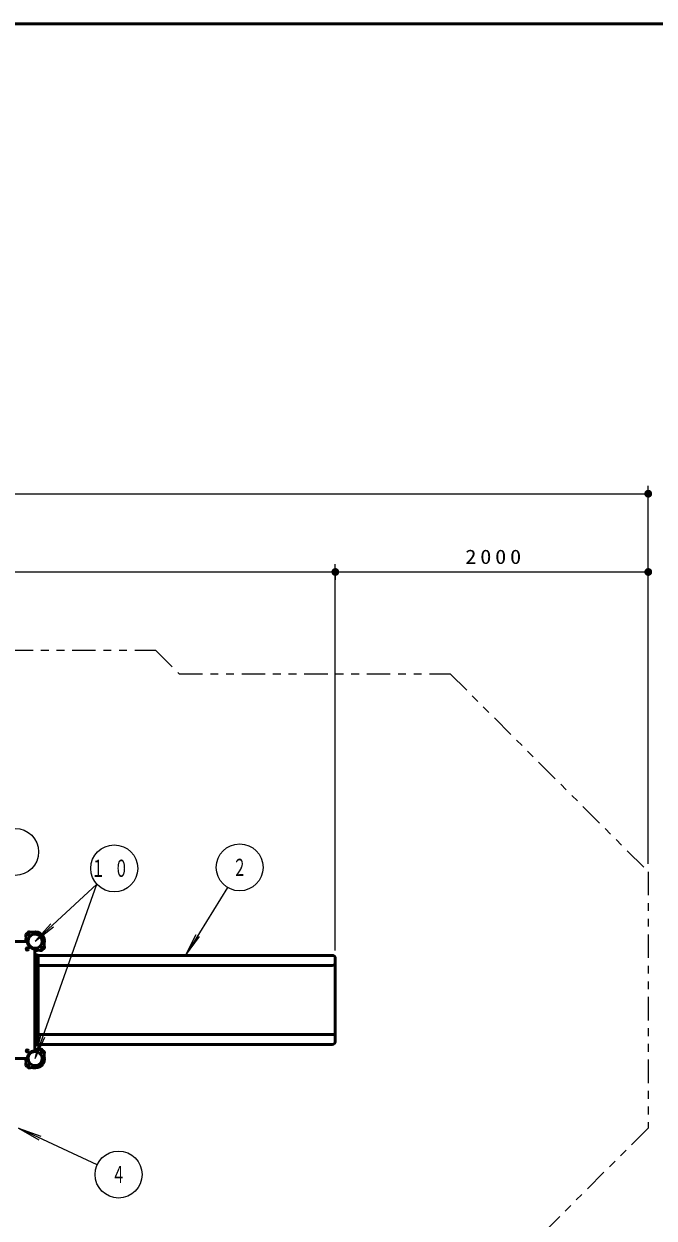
# Model space of a CAD drawing. Units: millimetres on the paper, scale 1:50. Extents: x -365 to 0, y -594 to 257.
# Drawn here: x -215.5 to -134.9, y 104.4 to 257 of the extents above; entities that cross this region are included whole.
import ezdxf
from ezdxf.enums import TextEntityAlignment as Align

# ---------------------------------------------------------------- set-up
doc = ezdxf.new("R2010")
doc.units = ezdxf.units.MM
doc.linetypes.add('USER3', pattern=[8, 3, -1, 1, -1, 1, -1])
doc.layers.add('LY_1', color=140, linetype='Continuous', lineweight=50)
doc.styles.add('ＭＳ ゴシック', font='')
doc.styles.get('ＭＳ ゴシック').set_extended_font_data('MS Gothic')

# ---------------------------------------------------------------- blocks, each defined once
blk = doc.blocks.new('filled_dot')
at = {"color": 0, "linetype": 'Continuous', "lineweight": -2, "const_width": 1.25}
blk.add_lwpolyline([(-0.625, 0, 1), (0.625, 0, 1)], format="xyb", close=True, dxfattribs=at)

msp = doc.modelspace()

# ---------------------------------------------------------------- linework, layer by layer
at = {"layer": 'LY_1', "color": 7}
msp.add_line((0, 257), (-365, 257), dxfattribs=at)
at = {"layer": 'LY_1', "color": 7, "lineweight": 13}
for p, q in [((-357.405, 196.947), (-135.645, 196.947)), ((-135.645, 149.624), (-135.645, 197.947)), ((-175.645, 138.547), (-175.645, 187.947)), ((-135.645, 149.624), (-135.645, 187.947)), ((-317.405, 186.947), (-175.645, 186.947)), ((-175.645, 186.947), (-135.645, 186.947)), ((-175.645, 186.947), (-175.645, 185.947)), ((-206.112, 147.028), (-214.025, 139.747)), ((-214.025, 124.747), (-206.112, 147.028)), ((-189.445, 146.637), (-194.795, 137.947)), ((-214.025, 139.747), (-212.003, 141.963)), ((-214.025, 139.747), (-211.649, 141.578)), ((-194.795, 137.947), (-193.451, 140.629)), ((-194.795, 137.947), (-193.006, 140.355)), ((-214.025, 124.747), (-213.271, 127.651)), ((-214.025, 124.747), (-212.779, 127.476)), ((-216.128, 115.847), (-213.306, 114.829)), ((-216.128, 115.847), (-213.526, 114.354)), ((-206.072, 111.191), (-216.128, 115.847))]:
    msp.add_line(p, q, dxfattribs=at)
at = {"layer": 'LY_1'}
for p, q in [((-215.1, 140.721), (-215.207, 140.606)), ((-214.709, 140.389), (-215.042, 140.722)), ((-214.667, 140.431), (-215, 140.764)), ((-214.999, 140.822), (-214.884, 140.929)), ((-213.33, 140.725), (-213.328, 140.727)), ((-213.047, 140.442), (-213.045, 140.445)), ((-221.525, 139.717), (-215.118, 139.717)), ((-213.384, 139.063), (-213.05, 138.73)), ((-213.341, 139.105), (-213.008, 138.772)), ((-214.055, 132.247), (-214.055, 138.655)), ((-214.025, 137.937), (-214.025, 126.557)), ((-213.705, 137.997), (-213.965, 137.997)), ((-213.645, 126.647), (-213.645, 137.847)), ((-176.045, 137.947), (-213.545, 137.947)), ((-213.051, 138.672), (-213.158, 138.573)), ((-212.95, 138.773), (-212.851, 138.88)), ((-175.645, 126.947), (-175.645, 137.547)), ((-176.045, 136.647), (-213.545, 136.647)), ((-214.055, 132.247), (-214.055, 125.839)), ((-176.045, 127.847), (-213.545, 127.847)), ((-213.705, 126.497), (-213.965, 126.497)), ((-176.045, 126.547), (-213.545, 126.547)), ((-213.384, 125.431), (-213.05, 125.764)), ((-213.341, 125.389), (-213.008, 125.722)), ((-213.051, 125.822), (-213.158, 125.921)), ((-212.95, 125.721), (-212.851, 125.614)), ((-221.525, 124.777), (-215.118, 124.777)), ((-215.1, 123.773), (-215.207, 123.888)), ((-214.709, 124.105), (-215.042, 123.772)), ((-214.667, 124.063), (-215, 123.73)), ((-214.999, 123.672), (-214.884, 123.565)), ((-213.33, 123.769), (-213.328, 123.767)), ((-213.047, 124.052), (-213.045, 124.049))]:
    msp.add_line(p, q, dxfattribs=at)
at = {"layer": 'LY_1', "color": 7, "linetype": 'USER3', "lineweight": 13}
msp.add_lwpolyline([(-198.616, 176.947), (-195.616, 173.947), (-160.968, 173.947), (-135.645, 148.624), (-135.645, 115.87), (-160.968, 90.547), (-182.484, 90.547), (-201.46, 71.57), (-241.59, 71.57), (-243.995, 73.975), (-268.414, 73.975), (-284.786, 90.347), (-332.083, 90.347), (-357.405, 115.67), (-357.405, 148.824), (-329.283, 176.947)], close=True, dxfattribs=at)
at = {"layer": 'LY_1', "color": 7, "lineweight": 13}
for centre in [(-216.581, 151.168), (-203.904, 149.06), (-187.872, 149.192), (-203.35, 109.931)]:
    msp.add_circle(centre, 3, dxfattribs=at)
at = {"layer": 'LY_1'}
for centre in [(-215.015, 138.757), (-215.015, 125.737)]:
    msp.add_circle(centre, 0.13, dxfattribs=at)
for centre, radius, start, end in [((-215.126, 140.546), 0.1, 137, 197.54116), ((-216.175, 140.215), 1, 347.72719, 17.54116), ((-215.071, 140.694), 0.04, 45, 137), ((-214.972, 140.793), 0.04, 133, 225), ((-214.824, 140.848), 0.1, 72.45884, 133), ((-214.493, 141.897), 1, 252.45884, 282.27281), ((-214.639, 140.459), 0.04, 225, 310.72934), ((-214.025, 139.747), 0.9, 45, 130.72934), ((-214.025, 139.747), 1.2, 45, 102.27281), ((-213.314, 140.713), 0.02, 53.62693, 135), ((-214.025, 139.747), 1.22, 45, 53.62693), ((-214.025, 139.747), 1.2, 347.72719, 45), ((-214.025, 139.747), 1.22, 36.37307, 45), ((-213.059, 140.459), 0.02, 315, 36.37307), ((-214.025, 139.747), 1.2, 167.72719, 181.43254), ((-215.118, 139.617), 0.1, 6.78718, 90), ((-214.025, 139.747), 1, 186.78718, 263.21282), ((-214.025, 139.747), 0.9, 139.27066, 225), ((-214.738, 140.36), 0.04, 319.27066, 45), ((-214.025, 139.747), 0.9, 225, 310.72934), ((-213.412, 139.035), 0.04, 45, 130.72934), ((-214.025, 139.747), 0.9, 319.27066, 45), ((-213.313, 139.134), 0.04, 139.27066, 225), ((-211.876, 139.279), 1, 167.72719, 197.54116), ((-212.924, 138.948), 0.1, 317, 17.54116), ((-214.155, 138.655), 0.1, 0, 83.21282), ((-214.025, 139.747), 1.2, 268.56746, 282.27281), ((-213.965, 137.937), 0.06, 90, 180), ((-213.558, 137.597), 1, 72.45884, 102.27281), ((-213.705, 137.937), 0.06, 0, 90), ((-213.545, 137.847), 0.1, 90, 180), ((-213.226, 138.646), 0.1, 252.45884, 313), ((-213.079, 138.701), 0.04, 313, 45), ((-212.98, 138.8), 0.04, 225, 317), ((-176.045, 137.547), 0.4, 0, 90), ((-213.545, 136.747), 0.1, 180, 270), ((-176.045, 137.047), 0.4, 270, 0), ((-213.545, 127.747), 0.1, 90, 180), ((-176.045, 127.447), 0.4, 0, 90), ((-176.045, 126.947), 0.4, 270, 0), ((-214.025, 124.747), 1, 96.78718, 173.21282), ((-214.025, 124.747), 0.9, 135, 220.72934), ((-214.025, 124.747), 0.9, 49.27066, 135), ((-214.155, 125.839), 0.1, 276.78718, 0), ((-214.025, 124.747), 1.2, 77.72719, 91.43254), ((-213.965, 126.557), 0.06, 180, 270), ((-213.558, 126.897), 1, 257.72719, 287.54116), ((-213.705, 126.557), 0.06, 270, 0), ((-213.545, 126.647), 0.1, 180, 270), ((-213.412, 125.459), 0.04, 229.27066, 315), ((-214.025, 124.747), 0.9, 315, 40.72934), ((-213.313, 125.36), 0.04, 135, 220.72934), ((-213.226, 125.848), 0.1, 47, 107.54116), ((-213.079, 125.793), 0.04, 315, 47), ((-212.98, 125.694), 0.04, 43, 135), ((-211.876, 125.215), 1, 162.45884, 192.27281), ((-212.924, 125.546), 0.1, 342.45884, 43), ((-215.126, 123.948), 0.1, 162.45884, 223), ((-214.025, 124.747), 1.2, 178.56746, 192.27281), ((-216.175, 124.279), 1, 342.45884, 12.27281), ((-215.118, 124.877), 0.1, 270, 353.21282), ((-215.071, 123.8), 0.04, 223, 315), ((-214.972, 123.701), 0.04, 135, 227), ((-214.738, 124.134), 0.04, 315, 40.72934), ((-214.639, 124.035), 0.04, 49.27066, 135), ((-214.025, 124.747), 0.9, 229.27066, 315), ((-214.025, 124.747), 1.2, 257.72719, 315), ((-213.314, 123.781), 0.02, 225, 306.37307), ((-214.025, 124.747), 1.22, 306.37307, 315), ((-214.025, 124.747), 1.2, 315, 12.27281), ((-214.025, 124.747), 1.22, 315, 323.62693), ((-213.059, 124.035), 0.02, 323.62693, 45), ((-214.824, 123.646), 0.1, 227, 287.54116), ((-214.493, 122.597), 1, 77.72719, 107.54116)]:
    msp.add_arc(centre, radius, start, end, dxfattribs=at)

# ---------------------------------------------------------------- block references
at = {"layer": 'LY_1', "color": 7, "lineweight": 13, "xscale": 0.4, "yscale": 0.4, "rotation": 180}
for p in [(-135.645, 196.947), (-175.645, 186.947), (-135.645, 186.947)]:
    msp.add_blockref('filled_dot', p, dxfattribs=at)
at = {"layer": 'LY_1', "color": 7, "lineweight": 13, "xscale": 0.4, "yscale": 0.4}
msp.add_blockref('filled_dot', (-175.645, 186.947), dxfattribs=at)

# ---------------------------------------------------------------- texts
at = {"layer": 'LY_1', "color": 7, "style": 'ＭＳ ゴシック', "width": 0.6}
for s, p in [('２', (-187.872, 149.192)), ('４', (-203.35, 109.931))]:
    msp.add_text(s, height=2.199, dxfattribs=at).set_placement(p, align=Align.MIDDLE_CENTER)
at = {"layer": 'LY_1', "color": 7, "style": 'ＭＳ ゴシック'}
for s, insert, char_height, attachment_point in [('\\T1.33;\\W1.15;2000', (-155.222, 187.947), 1.833, 8), ('\\T1.64;\\W0.6;１０', (-203.904, 149.06), 2.199, 5)]:
    msp.add_mtext(s, dxfattribs=dict(at, insert=insert, char_height=char_height, attachment_point=attachment_point))

doc.saveas('drawing.dxf')
